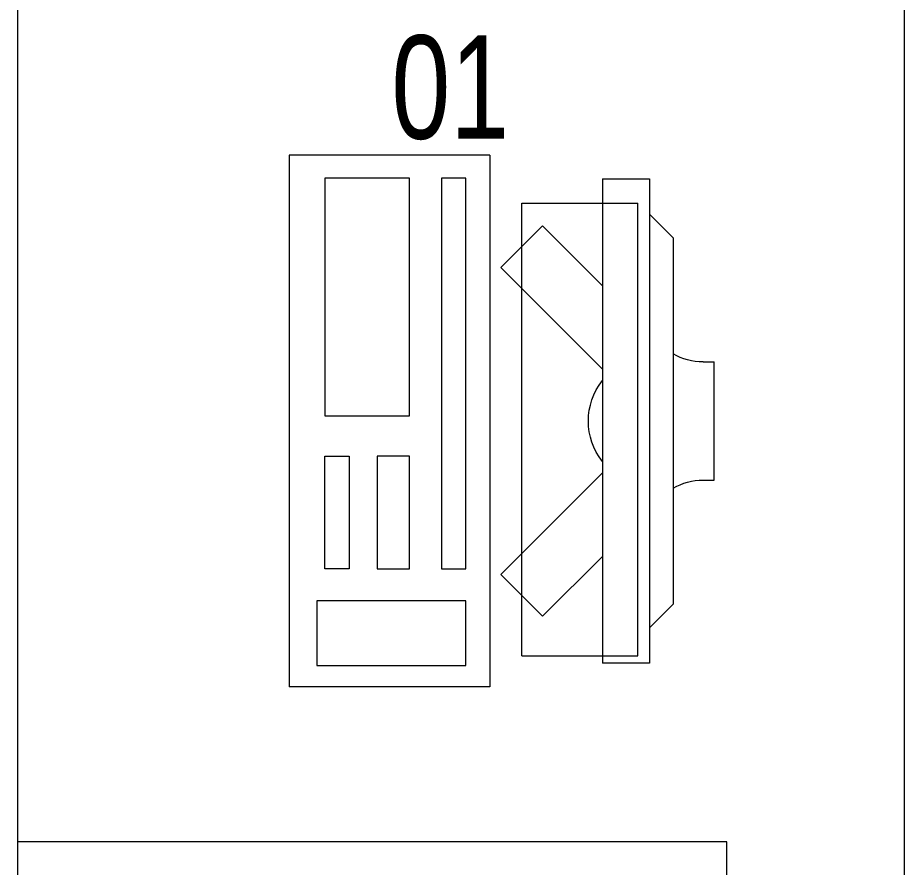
# Model space of a CAD drawing. Header units: inches. Extents: x -12418 to 57169, y -29325 to 19878.
# Drawn here: x 32180 to 32930, y -4112 to -3393 of the extents above; entities that cross this region are included whole.
import ezdxf

# ---------------------------------------------------------------- set-up
doc = ezdxf.new("R2010")
doc.units = ezdxf.units.IN
doc.header["$LTSCALE"] = 25
doc.header["$MEASUREMENT"] = 0
doc.linetypes.add('00-Ground Floor$0$HIDDEN', pattern=[9.525, 6.35, -3.175])
doc.linetypes.add('DASHDOT', pattern=[25.4, 12.7, -6.35, 0, -6.35])
doc.layers.get('0').update_dxf_attribs({"color": 8})
for name, color, linetype, lineweight in [('00-Ground Floor$0$72_EGR_EQP_TAG', 142, 'Continuous', 5), ('00-Ground Floor$0$LOADING', 253, 'Continuous', 5), ('E-LITE-CLNG-CNDT', 6, 'DASHDOT', 35)]:
    doc.layers.add(name, color=color, linetype=linetype, lineweight=lineweight)
doc.styles.add('00-Ground Floor$0$X3G_ENTITY_257CFD', font='swisscl.ttf', dxfattribs={"height": 200})

# ---------------------------------------------------------------- blocks, each defined once
blk = doc.blocks.new('00-Ground Floor$0$GF21043-P')
at = {"color": 0}
for p, q in [((0.8, 0.75), (-0.8, 0.75)), ((-0.8, 0), (0.8, 0))]:
    blk.add_line(p, q, dxfattribs=at)
at = {"color": 0, "linetype": '00-Ground Floor$0$HIDDEN'}
for p, q in [((-0.8, 0.6), (-0.4, 0.6)), ((-0.4, 0.6), (-0.4, 0))]:
    blk.add_line(p, q, dxfattribs=at)
blk = doc.blocks.new('00-Ground Floor$0$ITCWLS1-P')
at = {"layer": '00-Ground Floor$0$LOADING'}
for p, q in [((-0.17, 0.45), (-0.17, 0)), ((-0.17, 0.45), (0, 0.45)), ((0, 0.45), (0, 0)), ((-0.26509, 0.43, 0), (-0.30509, 0.43, 0)), ((-0.30509, 0.43, 0), (-0.30509, 0.02, 0)), ((-0.26509, 0.43, 0), (-0.26509, 0.02, 0)), ((-0.14957, 0.43047), (-0.12914, 0.43047)), ((-0.12914, 0.43047), (-0.12914, 0.40893)), ((-0.197, 0.40939), (-0.295, 0.40939)), ((-0.295, 0.02639), (-0.295, 0.40939)), ((-0.197, 0.02639), (-0.197, 0.40939)), ((-0.32509, 0.38, 0), (-0.30509, 0.4, 0)), ((-0.32509, 0.38, 0), (-0.32509, 0.07, 0)), ((-0.35032, 0.275), (-0.35961, 0.275)), ((-0.35961, 0.175), (-0.35961, 0.275)), ((-0.35032, 0.175), (-0.35961, 0.175)), ((-0.32509, 0.07, 0), (-0.30509, 0.05, 0)), ((-0.197, 0.02639), (-0.295, 0.02639)), ((-0.30509, 0.02, 0), (-0.26509, 0.02, 0)), ((-0.17, 0), (0, 0))]:
    blk.add_line(p, q, dxfattribs=at)
at = {"layer": '00-Ground Floor$0$LOADING', "extrusion": (2.48281e-10, 3.18408e-10, -1)}
for p, q in [((-0.26509, 0.33952), (-0.21443, 0.39019)), ((-0.17907, 0.35483), (-0.21443, 0.39019)), ((-0.26509, 0.26881), (-0.17907, 0.35483))]:
    blk.add_line(p, q, dxfattribs=at)
at = {"layer": '00-Ground Floor$0$LOADING', "extrusion": (2.48281e-10, -3.18408e-10, -1)}
for p, q in [((-0.26509, 0.18119), (-0.17907, 0.09517)), ((-0.26509, 0.11048), (-0.21443, 0.05981)), ((-0.17907, 0.09517), (-0.21443, 0.05981))]:
    blk.add_line(p, q, dxfattribs=at)
at = {"layer": '00-Ground Floor$0$LOADING'}
for points in [[(-0.12914, 0.40893), (-0.12914, 0.09996), (-0.14957, 0.09996), (-0.14957, 0.43047)], [(-0.14957, 0.09997), (-0.14957, 0.09997), (-0.14957, 0.09997), (-0.14957, 0.09997), (-0.14957, 0.09997), (-0.14957, 0.09997), (-0.14957, 0.09997), (-0.14957, 0.09997), (-0.14957, 0.09997)], [(-0.14957, 0.09997), (-0.14957, 0.09997), (-0.14957, 0.09997), (-0.14957, 0.09997), (-0.14957, 0.09997), (-0.14957, 0.09997), (-0.14957, 0.09997), (-0.14957, 0.09997), (-0.14957, 0.09997), (-0.14957, 0.09997), (-0.14957, 0.09997), (-0.14957, 0.09997), (-0.14957, 0.09997), (-0.14957, 0.09997), (-0.14957, 0.09997), (-0.14957, 0.09997), (-0.14957, 0.09997), (-0.14957, 0.09997)], [(-0.14957, 0.09996), (-0.14957, 0.09996), (-0.14957, 0.09996), (-0.14957, 0.09996), (-0.14957, 0.09996), (-0.14957, 0.09996), (-0.14957, 0.09996), (-0.14957, 0.09996), (-0.14957, 0.09996), (-0.14957, 0.09996)], [(-0.14957, 0.09996), (-0.14957, 0.09996), (-0.14957, 0.09996), (-0.14957, 0.09996), (-0.14957, 0.09996), (-0.14957, 0.09996), (-0.14957, 0.09996)], [(-0.14957, 0.09997), (-0.14957, 0.09997), (-0.14957, 0.09997), (-0.14957, 0.09997), (-0.14957, 0.09997), (-0.14957, 0.09997), (-0.14957, 0.09997), (-0.14957, 0.09997), (-0.14957, 0.09997), (-0.14957, 0.09997)], [(-0.14957, 0.09997), (-0.14957, 0.09997), (-0.14957, 0.09997), (-0.14957, 0.09997), (-0.14957, 0.09997), (-0.14957, 0.09997), (-0.14957, 0.09997), (-0.14957, 0.09997), (-0.14957, 0.09997), (-0.14957, 0.09997), (-0.14957, 0.09997), (-0.14957, 0.09997), (-0.14957, 0.09997), (-0.14957, 0.09997), (-0.14957, 0.09997)], [(-0.14957, 0.09997), (-0.14957, 0.09997), (-0.14957, 0.09997), (-0.14957, 0.09997), (-0.14957, 0.09997), (-0.14957, 0.09997), (-0.14957, 0.09997), (-0.14957, 0.09997), (-0.14957, 0.09997), (-0.14957, 0.09997)], [(-0.14957, 0.09997), (-0.14957, 0.09997), (-0.14957, 0.09997), (-0.14957, 0.09997), (-0.14957, 0.09997), (-0.14957, 0.09997), (-0.14957, 0.09997), (-0.14957, 0.09997), (-0.14957, 0.09997), (-0.14957, 0.09997)], [(-0.14957, 0.09996), (-0.14957, 0.09996), (-0.14957, 0.09996), (-0.14957, 0.09996), (-0.14957, 0.09996), (-0.14957, 0.09996), (-0.14957, 0.09996), (-0.14957, 0.09996), (-0.14957, 0.09996), (-0.14957, 0.09996), (-0.14957, 0.09996), (-0.14957, 0.09996), (-0.14957, 0.09996), (-0.14957, 0.09996), (-0.14957, 0.09996), (-0.14957, 0.09996), (-0.14957, 0.09996), (-0.14957, 0.09996), (-0.14957, 0.09997), (-0.14957, 0.09997), (-0.14957, 0.09997), (-0.14957, 0.09997), (-0.14957, 0.09997), (-0.14957, 0.09997), (-0.14957, 0.09997), (-0.14957, 0.09997), (-0.14957, 0.09997), (-0.14957, 0.09997), (-0.14957, 0.09997), (-0.14957, 0.09997), (-0.14957, 0.09997), (-0.14957, 0.09997), (-0.14956, 0.09997), (-0.14956, 0.09997), (-0.14956, 0.09997), (-0.14956, 0.09996), (-0.14956, 0.09996), (-0.14956, 0.09996), (-0.14956, 0.09996), (-0.14956, 0.09996), (-0.14956, 0.09996), (-0.14956, 0.09996), (-0.14956, 0.09996), (-0.14956, 0.09996), (-0.14956, 0.09996), (-0.14956, 0.09996), (-0.14956, 0.09996), (-0.14956, 0.09996), (-0.14957, 0.09996), (-0.14957, 0.09996), (-0.14957, 0.09996), (-0.14957, 0.09996), (-0.14957, 0.09996), (-0.14957, 0.09996)], [(-0.14957, 0.09996), (-0.14957, 0.09996), (-0.14957, 0.09996), (-0.14957, 0.09996), (-0.14957, 0.09996), (-0.14957, 0.09996), (-0.14957, 0.09996), (-0.14957, 0.09996), (-0.14957, 0.09996), (-0.14957, 0.09996), (-0.14957, 0.09997), (-0.14957, 0.09997), (-0.14957, 0.09997), (-0.14957, 0.09996), (-0.14957, 0.09996), (-0.14957, 0.09996), (-0.14957, 0.09996), (-0.14957, 0.09996), (-0.14957, 0.09996), (-0.14957, 0.09997), (-0.14957, 0.09997), (-0.14957, 0.09997), (-0.14957, 0.09997), (-0.14957, 0.09997), (-0.14957, 0.09997), (-0.14957, 0.09997), (-0.14957, 0.09997), (-0.14957, 0.09997), (-0.14957, 0.09997), (-0.14957, 0.09997), (-0.14957, 0.09997), (-0.14957, 0.09997), (-0.14957, 0.09997), (-0.14957, 0.09997), (-0.14957, 0.09997), (-0.14957, 0.09997), (-0.14957, 0.09997), (-0.14957, 0.09997), (-0.14957, 0.09997), (-0.14957, 0.09997), (-0.14957, 0.09997), (-0.14957, 0.09997), (-0.14957, 0.09997), (-0.14957, 0.09997), (-0.14957, 0.09997), (-0.14957, 0.09997), (-0.14957, 0.09997), (-0.14957, 0.09997), (-0.14957, 0.09997), (-0.14957, 0.09997), (-0.14957, 0.09997), (-0.14957, 0.09997), (-0.14957, 0.09997), (-0.14957, 0.09997), (-0.14957, 0.09997), (-0.14957, 0.09997), (-0.14957, 0.09997), (-0.14957, 0.09997), (-0.14957, 0.09997), (-0.14957, 0.09997), (-0.14957, 0.09997), (-0.14957, 0.09997), (-0.14957, 0.09997), (-0.14957, 0.09997), (-0.14957, 0.09997), (-0.14957, 0.09997), (-0.14957, 0.09997), (-0.14957, 0.09997), (-0.14957, 0.09997), (-0.14957, 0.09997), (-0.14957, 0.09997), (-0.14957, 0.09997), (-0.14957, 0.09997), (-0.14957, 0.09997), (-0.14957, 0.09997), (-0.14957, 0.09997), (-0.14957, 0.09997), (-0.14957, 0.09997), (-0.14957, 0.09997), (-0.14957, 0.09997), (-0.14956, 0.09997), (-0.14957, 0.09997), (-0.14957, 0.09997), (-0.14957, 0.09997), (-0.14957, 0.09997), (-0.14956, 0.09997), (-0.14957, 0.09997), (-0.14957, 0.09997), (-0.14957, 0.09997), (-0.14957, 0.09997), (-0.14957, 0.09997), (-0.14957, 0.09997), (-0.14957, 0.09997), (-0.14957, 0.09997), (-0.14957, 0.09997), (-0.14957, 0.09997), (-0.14956, 0.09997), (-0.14957, 0.09996), (-0.14957, 0.09996), (-0.14957, 0.09996), (-0.14956, 0.09996), (-0.14957, 0.09996), (-0.14957, 0.09996), (-0.14957, 0.09996), (-0.14957, 0.09996), (-0.14957, 0.09996), (-0.14957, 0.09996), (-0.14957, 0.09996), (-0.14957, 0.09996), (-0.14957, 0.09996), (-0.14957, 0.09996)], [(-0.14957, 0.09996), (-0.14957, 0.09996), (-0.14957, 0.09996), (-0.14957, 0.09996), (-0.14957, 0.09996), (-0.14957, 0.09996), (-0.14957, 0.09996), (-0.14957, 0.09996)], [(-0.14957, 0.09996), (-0.14957, 0.09996), (-0.14957, 0.09996), (-0.14957, 0.09996), (-0.14957, 0.09996), (-0.14957, 0.09996), (-0.14957, 0.09996), (-0.14957, 0.09996), (-0.14957, 0.09996), (-0.14957, 0.09996), (-0.14957, 0.09996), (-0.14957, 0.09996), (-0.14957, 0.09996), (-0.14957, 0.09996), (-0.14957, 0.09996), (-0.14957, 0.09996), (-0.14957, 0.09996), (-0.14957, 0.09996), (-0.14957, 0.09996), (-0.14957, 0.09996), (-0.14957, 0.09996), (-0.14957, 0.09996), (-0.14957, 0.09996), (-0.14957, 0.09996), (-0.14957, 0.09996), (-0.14957, 0.09996), (-0.14957, 0.09996), (-0.14957, 0.09996), (-0.14957, 0.09996), (-0.14957, 0.09996), (-0.14957, 0.09996), (-0.14957, 0.09996), (-0.14957, 0.09996), (-0.14957, 0.09996), (-0.14957, 0.09996), (-0.14957, 0.09996), (-0.14957, 0.09996), (-0.14957, 0.09996), (-0.14957, 0.09996), (-0.14957, 0.09996), (-0.14957, 0.09996), (-0.14957, 0.09996), (-0.14957, 0.09996), (-0.14957, 0.09996), (-0.14957, 0.09996), (-0.14957, 0.09996), (-0.14957, 0.09996), (-0.14957, 0.09996), (-0.14956, 0.09996), (-0.14956, 0.09996), (-0.14956, 0.09996), (-0.14956, 0.09996), (-0.14957, 0.09996), (-0.14957, 0.09996), (-0.14957, 0.09996), (-0.14957, 0.09996), (-0.14957, 0.09996), (-0.14957, 0.09996), (-0.14956, 0.09996), (-0.14957, 0.09996), (-0.14957, 0.09996), (-0.14957, 0.09996), (-0.14957, 0.09996), (-0.14957, 0.09996), (-0.14957, 0.09996), (-0.14957, 0.09996), (-0.14957, 0.09996), (-0.14957, 0.09996), (-0.14957, 0.09996), (-0.14956, 0.09996), (-0.14956, 0.09996), (-0.14957, 0.09996), (-0.14957, 0.09996), (-0.14957, 0.09996), (-0.14957, 0.09996), (-0.14957, 0.09996), (-0.14957, 0.09996), (-0.14957, 0.09996), (-0.14957, 0.09996), (-0.14957, 0.09996), (-0.14957, 0.09996), (-0.14957, 0.09996), (-0.14957, 0.09996), (-0.14957, 0.09996), (-0.14957, 0.09996), (-0.14957, 0.09996), (-0.14957, 0.09996), (-0.14957, 0.09996), (-0.14957, 0.09996)], [(-0.14957, 0.09996), (-0.14957, 0.09996), (-0.14957, 0.09996), (-0.14957, 0.09996), (-0.14957, 0.09996), (-0.14957, 0.09996), (-0.14957, 0.09996), (-0.14957, 0.09996), (-0.14957, 0.09996), (-0.14957, 0.09996), (-0.14957, 0.09996), (-0.14957, 0.09996)], [(-0.14957, 0.09996), (-0.14957, 0.09996), (-0.14956, 0.09996), (-0.14956, 0.09996), (-0.14956, 0.09996), (-0.14956, 0.09996), (-0.14957, 0.09996)], [(-0.14957, 0.09996), (-0.14957, 0.09996), (-0.14957, 0.09996), (-0.14957, 0.09996), (-0.14957, 0.09996), (-0.14957, 0.09996), (-0.14957, 0.09996), (-0.14957, 0.09996), (-0.14957, 0.09996), (-0.14956, 0.09996), (-0.14956, 0.09996), (-0.14956, 0.09996), (-0.14956, 0.09996), (-0.14956, 0.09996), (-0.14956, 0.09996), (-0.14956, 0.09996), (-0.14957, 0.09996)]]:
    blk.add_lwpolyline(points, dxfattribs=at)
for points in [[(-0.1019, 0.43047), (-0.03039, 0.43047), (-0.03039, 0.22944), (-0.1019, 0.22944)], [(-0.1019, 0.19536), (-0.07466, 0.19536), (-0.07466, 0.09996), (-0.1019, 0.09996)], [(-0.03039, 0.19536), (-0.05082, 0.19536), (-0.05082, 0.09996), (-0.03039, 0.09996)], [(-0.14956, 0.09996), (-0.14956, 0.09996), (-0.14956, 0.09996), (-0.14956, 0.09996), (-0.14956, 0.09996), (-0.14956, 0.09996), (-0.14956, 0.09996), (-0.14956, 0.09996), (-0.14957, 0.09996), (-0.14957, 0.09996), (-0.14957, 0.09996), (-0.14957, 0.09996), (-0.14957, 0.09996), (-0.14957, 0.09996), (-0.14957, 0.09996), (-0.14957, 0.09996), (-0.14957, 0.09996), (-0.14957, 0.09996), (-0.14957, 0.09996), (-0.14957, 0.09996), (-0.14957, 0.09996), (-0.14957, 0.09996), (-0.14957, 0.09996), (-0.14957, 0.09996), (-0.14957, 0.09996), (-0.14957, 0.09996), (-0.14957, 0.09996), (-0.14957, 0.09996), (-0.14957, 0.09996), (-0.14957, 0.09996), (-0.14957, 0.09996), (-0.14957, 0.09996), (-0.14957, 0.09996), (-0.14957, 0.09996), (-0.14957, 0.09996), (-0.14957, 0.09996), (-0.14957, 0.09996), (-0.14957, 0.09996), (-0.14957, 0.09996), (-0.14957, 0.09996), (-0.14957, 0.09996), (-0.14957, 0.09996), (-0.14957, 0.09996), (-0.14957, 0.09996), (-0.14957, 0.09996), (-0.14957, 0.09996), (-0.14957, 0.09996), (-0.14957, 0.09996), (-0.14957, 0.09996), (-0.14957, 0.09996), (-0.14957, 0.09996), (-0.14957, 0.09996), (-0.14957, 0.09996), (-0.14957, 0.09996), (-0.14957, 0.09996), (-0.14957, 0.09996), (-0.14957, 0.09996), (-0.14956, 0.09996), (-0.14956, 0.09996), (-0.14956, 0.09996), (-0.14956, 0.09996), (-0.14956, 0.09996), (-0.14956, 0.09996), (-0.14956, 0.09996), (-0.14956, 0.09996), (-0.14956, 0.09996), (-0.14956, 0.09996), (-0.14956, 0.09996), (-0.14956, 0.09996), (-0.14956, 0.09996), (-0.14956, 0.09996), (-0.14956, 0.09996), (-0.14956, 0.09996), (-0.14956, 0.09996), (-0.14956, 0.09996), (-0.14956, 0.09996), (-0.14956, 0.09996), (-0.14956, 0.09996), (-0.14956, 0.09996), (-0.14956, 0.09996), (-0.14956, 0.09996), (-0.14956, 0.09996), (-0.14956, 0.09996), (-0.14956, 0.09996), (-0.14956, 0.09996), (-0.14956, 0.09996), (-0.14956, 0.09996), (-0.14956, 0.09996), (-0.14956, 0.09996), (-0.14957, 0.09996), (-0.14957, 0.09996), (-0.14957, 0.09996), (-0.14957, 0.09996), (-0.14957, 0.09996), (-0.14957, 0.09996), (-0.14957, 0.09996), (-0.14957, 0.09996), (-0.14957, 0.09996), (-0.14957, 0.09996), (-0.14957, 0.09996), (-0.14957, 0.09996), (-0.14957, 0.09996), (-0.14957, 0.09996), (-0.14957, 0.09996), (-0.14957, 0.09996), (-0.14957, 0.09996), (-0.14957, 0.09996), (-0.14957, 0.09996), (-0.14957, 0.09996), (-0.14957, 0.09996), (-0.14957, 0.09996), (-0.14957, 0.09996), (-0.14957, 0.09996), (-0.14957, 0.09996), (-0.14957, 0.09996), (-0.14957, 0.09996), (-0.14957, 0.09996), (-0.14957, 0.09996), (-0.14957, 0.09996), (-0.14957, 0.09996), (-0.14957, 0.09996), (-0.14957, 0.09996), (-0.14957, 0.09996), (-0.14957, 0.09996), (-0.14957, 0.09996), (-0.14957, 0.09996), (-0.14957, 0.09996), (-0.14957, 0.09996), (-0.14957, 0.09996), (-0.14957, 0.09996), (-0.14957, 0.09996), (-0.14957, 0.09996), (-0.14957, 0.09996), (-0.14957, 0.09996), (-0.14957, 0.09996), (-0.14957, 0.09996), (-0.14957, 0.09996), (-0.14957, 0.09996), (-0.14957, 0.09996), (-0.14957, 0.09996), (-0.14957, 0.09996), (-0.14957, 0.09996), (-0.14957, 0.09996), (-0.14957, 0.09996), (-0.14957, 0.09996), (-0.14957, 0.09996), (-0.14957, 0.09996), (-0.14957, 0.09996), (-0.14957, 0.09996), (-0.14957, 0.09996), (-0.14957, 0.09996), (-0.14957, 0.09996), (-0.14957, 0.09996), (-0.14957, 0.09996), (-0.14956, 0.09996), (-0.14956, 0.09996), (-0.14956, 0.09996), (-0.14956, 0.09996), (-0.14956, 0.09996), (-0.14956, 0.09996), (-0.14956, 0.09996), (-0.14956, 0.09996), (-0.14956, 0.09996), (-0.14956, 0.09996), (-0.14956, 0.09996), (-0.14956, 0.09996), (-0.14956, 0.09996), (-0.14956, 0.09996), (-0.14956, 0.09996), (-0.14956, 0.09996), (-0.14956, 0.09996), (-0.14956, 0.09996), (-0.14956, 0.09996), (-0.14956, 0.09996), (-0.14956, 0.09996), (-0.14956, 0.09996), (-0.14956, 0.09996), (-0.14956, 0.09996), (-0.14956, 0.09996), (-0.14956, 0.09996), (-0.14956, 0.09996), (-0.14956, 0.09996), (-0.14956, 0.09996), (-0.14956, 0.09996), (-0.14956, 0.09996), (-0.14956, 0.09996), (-0.14956, 0.09996), (-0.14956, 0.09996), (-0.14956, 0.09996), (-0.14956, 0.09996), (-0.14956, 0.09996), (-0.14956, 0.09996), (-0.14956, 0.09996), (-0.14956, 0.09996), (-0.14956, 0.09996), (-0.14956, 0.09996), (-0.14956, 0.09996), (-0.14956, 0.09996), (-0.14956, 0.09996), (-0.14956, 0.09996), (-0.14956, 0.09996), (-0.14957, 0.09996), (-0.14957, 0.09996), (-0.14957, 0.09996), (-0.14957, 0.09996), (-0.14957, 0.09996), (-0.14957, 0.09996), (-0.14957, 0.09996), (-0.14957, 0.09996), (-0.14957, 0.09996), (-0.14957, 0.09996), (-0.14957, 0.09996), (-0.14957, 0.09996), (-0.14957, 0.09996), (-0.14957, 0.09996), (-0.14957, 0.09996), (-0.14957, 0.09996), (-0.14957, 0.09996), (-0.14957, 0.09996), (-0.14957, 0.09996), (-0.14957, 0.09996), (-0.14957, 0.09996), (-0.14957, 0.09996), (-0.14957, 0.09996), (-0.14957, 0.09996), (-0.14957, 0.09996), (-0.14957, 0.09996), (-0.14957, 0.09996), (-0.14957, 0.09996), (-0.14957, 0.09996), (-0.14957, 0.09996), (-0.14957, 0.09996), (-0.14957, 0.09996), (-0.14957, 0.09996), (-0.14957, 0.09996), (-0.14956, 0.09996), (-0.14956, 0.09996), (-0.14956, 0.09996), (-0.14956, 0.09996), (-0.14956, 0.09996), (-0.14956, 0.09996), (-0.14956, 0.09996), (-0.14956, 0.09996), (-0.14956, 0.09996), (-0.14956, 0.09996), (-0.14956, 0.09996), (-0.14956, 0.09996), (-0.14956, 0.09996), (-0.14956, 0.09996), (-0.14956, 0.09996), (-0.14956, 0.09996), (-0.14956, 0.09996), (-0.14956, 0.09996), (-0.14956, 0.09996), (-0.14956, 0.09996), (-0.14956, 0.09996), (-0.14956, 0.09996), (-0.14956, 0.09996), (-0.14956, 0.09996), (-0.14956, 0.09996), (-0.14956, 0.09996), (-0.14956, 0.09996), (-0.14956, 0.09996), (-0.14956, 0.09996), (-0.14956, 0.09996), (-0.14956, 0.09996), (-0.14956, 0.09996), (-0.14956, 0.09996), (-0.14956, 0.09996), (-0.14956, 0.09996), (-0.14956, 0.09996), (-0.14956, 0.09996), (-0.14956, 0.09996), (-0.14956, 0.09996), (-0.14956, 0.09996), (-0.14956, 0.09996), (-0.14956, 0.09996)], [(-0.14957, 0.09996), (-0.14957, 0.09996), (-0.14957, 0.09996), (-0.14957, 0.09996), (-0.14957, 0.09996), (-0.14957, 0.09996), (-0.14957, 0.09996), (-0.14957, 0.09996), (-0.14957, 0.09996), (-0.14957, 0.09996), (-0.14957, 0.09996), (-0.14957, 0.09996), (-0.14957, 0.09996), (-0.14957, 0.09996), (-0.14957, 0.09996), (-0.14957, 0.09996), (-0.14957, 0.09996), (-0.14957, 0.09996), (-0.14957, 0.09996), (-0.14957, 0.09996), (-0.14957, 0.09996), (-0.14957, 0.09996), (-0.14957, 0.09996), (-0.14957, 0.09996), (-0.14957, 0.09996), (-0.14957, 0.09996), (-0.14957, 0.09996), (-0.14957, 0.09996), (-0.14957, 0.09996), (-0.14957, 0.09996), (-0.14957, 0.09996), (-0.14957, 0.09996), (-0.14957, 0.09996), (-0.14957, 0.09996), (-0.14957, 0.09996), (-0.14957, 0.09996), (-0.14957, 0.09996), (-0.14957, 0.09996), (-0.14957, 0.09996), (-0.14957, 0.09996), (-0.14957, 0.09996), (-0.14957, 0.09996), (-0.14957, 0.09996), (-0.14957, 0.09996), (-0.14957, 0.09996), (-0.14957, 0.09996), (-0.14957, 0.09996), (-0.14957, 0.09996), (-0.14957, 0.09996), (-0.14957, 0.09996), (-0.14957, 0.09996), (-0.14957, 0.09996), (-0.14957, 0.09996), (-0.14957, 0.09996), (-0.14957, 0.09996), (-0.14957, 0.09996), (-0.14957, 0.09996), (-0.14957, 0.09996), (-0.14957, 0.09996), (-0.14957, 0.09996), (-0.14957, 0.09996), (-0.14957, 0.09996), (-0.14957, 0.09996), (-0.14957, 0.09996), (-0.14957, 0.09996), (-0.14957, 0.09996), (-0.14957, 0.09996), (-0.14957, 0.09996), (-0.14957, 0.09996), (-0.14957, 0.09996), (-0.14957, 0.09996), (-0.14957, 0.09996), (-0.14957, 0.09996), (-0.14957, 0.09996), (-0.14957, 0.09996), (-0.14957, 0.09996), (-0.14957, 0.09996), (-0.14957, 0.09996), (-0.14957, 0.09996), (-0.14957, 0.09996), (-0.14957, 0.09996), (-0.14957, 0.09996), (-0.14957, 0.09996), (-0.14957, 0.09996), (-0.14957, 0.09996), (-0.14957, 0.09996), (-0.14957, 0.09996), (-0.14957, 0.09996), (-0.14957, 0.09996), (-0.14957, 0.09996), (-0.14957, 0.09996), (-0.14957, 0.09996), (-0.14957, 0.09996), (-0.14957, 0.09996), (-0.14957, 0.09996), (-0.14957, 0.09996), (-0.14957, 0.09996), (-0.14957, 0.09996), (-0.14957, 0.09996), (-0.14957, 0.09996), (-0.14957, 0.09996), (-0.14957, 0.09996), (-0.14957, 0.09996), (-0.14957, 0.09996), (-0.14957, 0.09996), (-0.14957, 0.09996), (-0.14957, 0.09996), (-0.14957, 0.09996), (-0.14957, 0.09996), (-0.14957, 0.09996), (-0.14957, 0.09996), (-0.14957, 0.09996), (-0.14957, 0.09996), (-0.14957, 0.09996), (-0.14957, 0.09996), (-0.14957, 0.09996), (-0.14957, 0.09996), (-0.14957, 0.09996), (-0.14957, 0.09996), (-0.14957, 0.09996), (-0.14957, 0.09996), (-0.14957, 0.09996), (-0.14957, 0.09996), (-0.14957, 0.09996), (-0.14957, 0.09996), (-0.14957, 0.09996), (-0.14957, 0.09996), (-0.14957, 0.09996), (-0.14957, 0.09996), (-0.14957, 0.09996), (-0.14957, 0.09996), (-0.14957, 0.09996), (-0.14957, 0.09996), (-0.14957, 0.09996), (-0.14957, 0.09996), (-0.14957, 0.09996), (-0.14957, 0.09996), (-0.14957, 0.09996), (-0.14957, 0.09996), (-0.14957, 0.09996), (-0.14957, 0.09996), (-0.14957, 0.09996), (-0.14957, 0.09996), (-0.14957, 0.09996), (-0.14957, 0.09996), (-0.14957, 0.09996), (-0.14957, 0.09996), (-0.14957, 0.09996), (-0.14957, 0.09996), (-0.14957, 0.09996), (-0.14957, 0.09996), (-0.14957, 0.09996), (-0.14957, 0.09996), (-0.14957, 0.09996), (-0.14957, 0.09996), (-0.14957, 0.09996), (-0.14957, 0.09996), (-0.14957, 0.09996), (-0.14957, 0.09996), (-0.14957, 0.09996), (-0.14957, 0.09996), (-0.14957, 0.09996), (-0.14957, 0.09996), (-0.14957, 0.09996), (-0.14957, 0.09996), (-0.14957, 0.09996), (-0.14957, 0.09996), (-0.14957, 0.09996), (-0.14957, 0.09996), (-0.14957, 0.09996), (-0.14957, 0.09996), (-0.14957, 0.09996), (-0.14957, 0.09996), (-0.14957, 0.09996), (-0.14957, 0.09996), (-0.14957, 0.09996), (-0.14957, 0.09996), (-0.14957, 0.09996), (-0.14957, 0.09996), (-0.14957, 0.09996), (-0.14957, 0.09996), (-0.14957, 0.09996), (-0.14957, 0.09996), (-0.14957, 0.09996), (-0.14957, 0.09996), (-0.14957, 0.09996), (-0.14957, 0.09996), (-0.14957, 0.09996), (-0.14957, 0.09996), (-0.14957, 0.09996), (-0.14957, 0.09996), (-0.14957, 0.09996), (-0.14957, 0.09996), (-0.14957, 0.09996), (-0.14957, 0.09996), (-0.14957, 0.09996), (-0.14957, 0.09996), (-0.14957, 0.09996), (-0.14957, 0.09996), (-0.14957, 0.09996), (-0.14957, 0.09996), (-0.14957, 0.09996), (-0.14957, 0.09996), (-0.14957, 0.09996), (-0.14957, 0.09996), (-0.14957, 0.09996), (-0.14957, 0.09996), (-0.14957, 0.09996), (-0.14957, 0.09996), (-0.14957, 0.09996), (-0.14957, 0.09996), (-0.14957, 0.09996), (-0.14957, 0.09996), (-0.14957, 0.09996)], [(-0.14957, 0.09996), (-0.14957, 0.09996), (-0.14957, 0.09996), (-0.14957, 0.09996), (-0.14957, 0.09996), (-0.14957, 0.09996), (-0.14957, 0.09996), (-0.14957, 0.09996), (-0.14957, 0.09996), (-0.14957, 0.09996), (-0.14957, 0.09996), (-0.14957, 0.09996), (-0.14957, 0.09996), (-0.14957, 0.09996), (-0.14957, 0.09996), (-0.14957, 0.09996), (-0.14957, 0.09996), (-0.14957, 0.09996), (-0.14957, 0.09996), (-0.14957, 0.09996), (-0.14957, 0.09996), (-0.14957, 0.09996), (-0.14957, 0.09996), (-0.14957, 0.09996), (-0.14957, 0.09996), (-0.14957, 0.09996), (-0.14957, 0.09996), (-0.14957, 0.09996), (-0.14957, 0.09996), (-0.14957, 0.09996), (-0.14957, 0.09996), (-0.14957, 0.09996), (-0.14957, 0.09996), (-0.14957, 0.09996), (-0.14957, 0.09996), (-0.14957, 0.09996), (-0.14957, 0.09996), (-0.14957, 0.09996), (-0.14957, 0.09996), (-0.14957, 0.09996), (-0.14957, 0.09996), (-0.14957, 0.09996), (-0.14957, 0.09996), (-0.14957, 0.09996), (-0.14957, 0.09996), (-0.14957, 0.09996), (-0.14957, 0.09996), (-0.14957, 0.09996), (-0.14957, 0.09996), (-0.14957, 0.09996), (-0.14957, 0.09996), (-0.14957, 0.09996), (-0.14957, 0.09996), (-0.14957, 0.09996), (-0.14957, 0.09996), (-0.14957, 0.09996), (-0.14957, 0.09996), (-0.14957, 0.09996), (-0.14957, 0.09996), (-0.14957, 0.09996), (-0.14957, 0.09996), (-0.14957, 0.09996), (-0.14957, 0.09996), (-0.14957, 0.09996), (-0.14957, 0.09996), (-0.14957, 0.09996), (-0.14957, 0.09996), (-0.14957, 0.09996), (-0.14957, 0.09996), (-0.14957, 0.09996), (-0.14957, 0.09996), (-0.14957, 0.09996), (-0.14957, 0.09996), (-0.14957, 0.09996), (-0.14957, 0.09996), (-0.14957, 0.09996), (-0.14957, 0.09996), (-0.14957, 0.09996), (-0.14957, 0.09996), (-0.14957, 0.09996), (-0.14957, 0.09996), (-0.14957, 0.09996), (-0.14957, 0.09996), (-0.14957, 0.09996), (-0.14957, 0.09996), (-0.14957, 0.09996), (-0.14957, 0.09996), (-0.14957, 0.09996), (-0.14957, 0.09996), (-0.14957, 0.09996), (-0.14957, 0.09996), (-0.14957, 0.09996), (-0.14957, 0.09996), (-0.14957, 0.09996), (-0.14957, 0.09996), (-0.14957, 0.09996), (-0.14957, 0.09996), (-0.14957, 0.09996), (-0.14957, 0.09996), (-0.14957, 0.09996), (-0.14957, 0.09996), (-0.14957, 0.09996), (-0.14957, 0.09996), (-0.14957, 0.09996), (-0.14957, 0.09996), (-0.14957, 0.09996), (-0.14957, 0.09996), (-0.14957, 0.09996), (-0.14957, 0.09996), (-0.14957, 0.09996), (-0.14957, 0.09996), (-0.14957, 0.09996), (-0.14957, 0.09996), (-0.14957, 0.09996), (-0.14957, 0.09996), (-0.14957, 0.09996), (-0.14957, 0.09996), (-0.14957, 0.09996), (-0.14957, 0.09996), (-0.14957, 0.09996), (-0.14957, 0.09996), (-0.14957, 0.09996), (-0.14957, 0.09996), (-0.14957, 0.09996), (-0.14957, 0.09996), (-0.14957, 0.09996), (-0.14957, 0.09996), (-0.14957, 0.09996), (-0.14957, 0.09996), (-0.14957, 0.09996), (-0.14957, 0.09996), (-0.14957, 0.09996), (-0.14957, 0.09996), (-0.14957, 0.09996), (-0.14957, 0.09996), (-0.14957, 0.09996), (-0.14957, 0.09996), (-0.14957, 0.09996), (-0.14957, 0.09996), (-0.14957, 0.09996), (-0.14957, 0.09996), (-0.14957, 0.09996), (-0.14957, 0.09996), (-0.14957, 0.09996), (-0.14957, 0.09996), (-0.14957, 0.09996), (-0.14957, 0.09996), (-0.14957, 0.09996), (-0.14957, 0.09996), (-0.14957, 0.09996), (-0.14957, 0.09996), (-0.14957, 0.09996), (-0.14957, 0.09996), (-0.14957, 0.09996), (-0.14957, 0.09996), (-0.14957, 0.09996), (-0.14957, 0.09996), (-0.14957, 0.09996), (-0.14957, 0.09996), (-0.14957, 0.09996), (-0.14957, 0.09996), (-0.14957, 0.09996), (-0.14957, 0.09996), (-0.14957, 0.09996), (-0.14957, 0.09996), (-0.14957, 0.09996), (-0.14957, 0.09996), (-0.14957, 0.09996), (-0.14957, 0.09996), (-0.14957, 0.09996), (-0.14957, 0.09996), (-0.14957, 0.09996), (-0.14957, 0.09996), (-0.14957, 0.09996), (-0.14957, 0.09996), (-0.14957, 0.09996), (-0.14957, 0.09996), (-0.14957, 0.09996), (-0.14957, 0.09996), (-0.14957, 0.09996), (-0.14957, 0.09996), (-0.14957, 0.09996), (-0.14957, 0.09996), (-0.14957, 0.09996), (-0.14957, 0.09996), (-0.14957, 0.09996), (-0.14957, 0.09996), (-0.14957, 0.09996), (-0.14957, 0.09996), (-0.14957, 0.09996), (-0.14957, 0.09996), (-0.14957, 0.09996), (-0.14957, 0.09996), (-0.14957, 0.09996), (-0.14957, 0.09996), (-0.14957, 0.09996), (-0.14957, 0.09996), (-0.14957, 0.09996), (-0.14957, 0.09996), (-0.14957, 0.09996), (-0.14957, 0.09996), (-0.14957, 0.09996), (-0.14957, 0.09996), (-0.14957, 0.09996), (-0.14957, 0.09996), (-0.14957, 0.09996), (-0.14957, 0.09996), (-0.14957, 0.09996), (-0.14957, 0.09996), (-0.14957, 0.09996), (-0.14957, 0.09996), (-0.14957, 0.09996), (-0.14957, 0.09996), (-0.14957, 0.09996), (-0.14957, 0.09996), (-0.14957, 0.09996), (-0.14957, 0.09996), (-0.14957, 0.09996), (-0.14957, 0.09996)], [(-0.14957, 0.0727), (-0.02358, 0.0727), (-0.02358, 0.01818), (-0.14957, 0.01818)]]:
    blk.add_lwpolyline(points, close=True, dxfattribs=at)
for centre, radius, start, end in [((-0.35032, 0.325), 0.05, 270, 300.30934), ((-0.3089, 0.225), 0.05564, 321.94311, 38.05689), ((-0.35032, 0.125), 0.05, 59.69066, 90)]:
    blk.add_arc(centre, radius, start, end, dxfattribs=at)
blk = doc.blocks.new('00-Ground Floor')
at = {"layer": '00-Ground Floor$0$LOADING', "extrusion": (-2.34183e-18, -2.24019e-05, 1), "xscale": -1000, "yscale": 1000, "zscale": 1000, "rotation": 270}
blk.add_blockref('00-Ground Floor$0$GF21043-P', (32180.44, -3690.69, 0.06), dxfattribs=at)
at = {"layer": '00-Ground Floor$0$LOADING', "extrusion": (-8.01373e-06, 1.94017e-16, 1), "xscale": -1000.000000000008, "yscale": 1000.000000000008, "zscale": 1000.000000000008, "rotation": 359.9999999935353}
blk.add_blockref('00-Ground Floor$0$ITCWLS1-P', (32409.94, -3959.48, -0.27), dxfattribs=at)
at = {"layer": '00-Ground Floor$0$72_EGR_EQP_TAG', "insert": (32546.42, -3408.14, -0.01), "char_height": 87.473, "attachment_point": 2, "style": '00-Ground Floor$0$X3G_ENTITY_257CFD'}
blk.add_mtext('01', dxfattribs=at)

msp = doc.modelspace()

# ---------------------------------------------------------------- block references
at = {"layer": 'E-LITE-CLNG-CNDT'}
msp.add_blockref('00-Ground Floor', (0, 0), dxfattribs=at)

doc.saveas('drawing.dxf')
